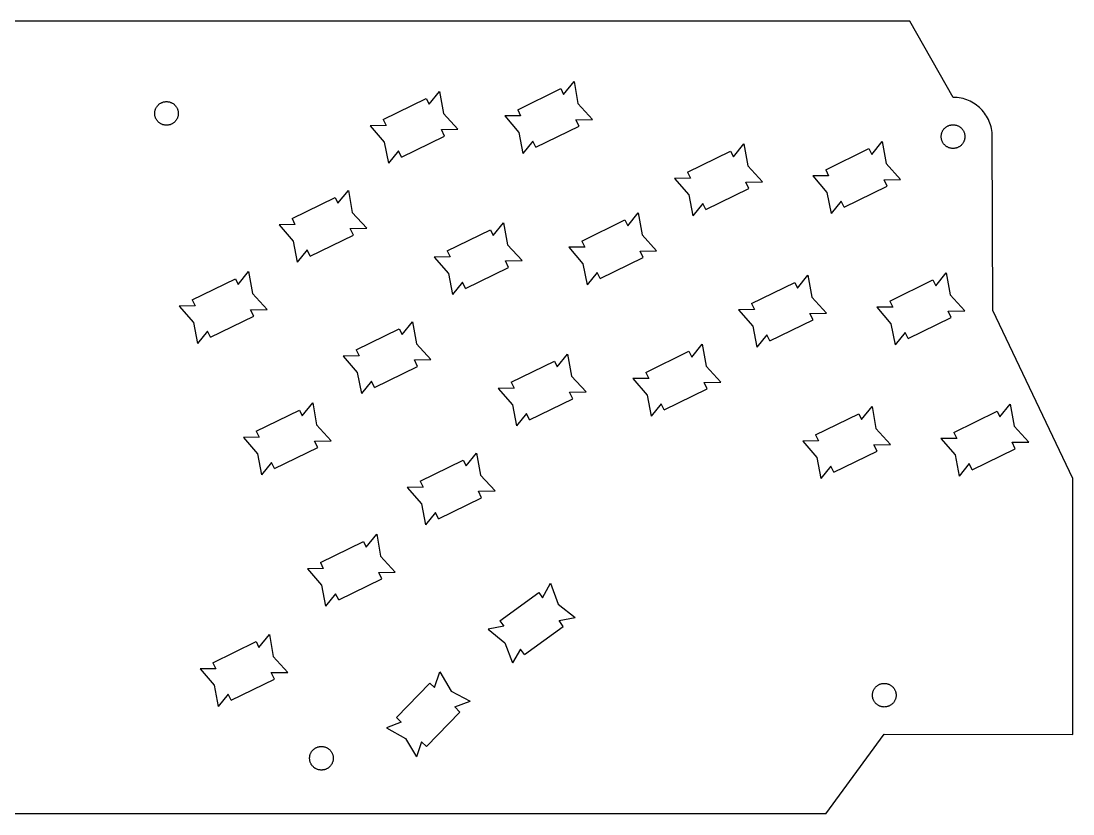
# Model space of a CAD drawing. Extents: x -3 to 397, y 9 to 305.
# Drawn here: x 106.4 to 207.1, y 221.8 to 297.7 of the extents above; entities that cross this region are included whole.
import ezdxf

# ---------------------------------------------------------------- set-up
doc = ezdxf.new("R2010")
doc.units = 0

msp = doc.modelspace()

# ---------------------------------------------------------------- linework, layer by layer
at = {"layer": 'Layer 1'}
for p, q in [((138.847115, 297.726505), (85.626951, 297.726505)), ((191.527015, 297.726605), (138.847015, 297.726605)), ((138.847015, 297.726605), (138.847115, 297.726505)), ((195.678115, 290.412304), (191.527015, 297.726605)), ((153.95023, 289.231903), (158.08463, 291.248403)), ((158.08463, 291.248403), (158.35143, 290.701503)), ((158.35143, 290.701503), (159.35063, 291.935503)), ((159.35063, 291.935503), (159.72533, 289.823403)), ((141.06053, 288.285703), (145.19493, 290.302203)), ((145.19493, 290.302203), (145.46163, 289.755303)), ((145.46163, 289.755303), (146.46093, 290.989303)), ((146.46093, 290.989303), (146.83563, 288.877203)), ((195.870315, 290.406204), (195.678115, 290.412204)), ((196.059915, 290.390504), (195.870315, 290.406204)), ((196.246715, 290.365704), (196.059915, 290.390504)), ((196.430515, 290.331804), (196.246715, 290.365704)), ((196.611015, 290.289104), (196.430515, 290.331804)), ((196.788115, 290.237904), (196.611015, 290.289104)), ((196.961415, 290.178304), (196.788115, 290.237904)), ((119.21853, 289.157603), (119.23373, 289.211303)), ((119.23373, 289.211303), (119.25153, 289.263803)), ((119.25153, 289.263803), (119.27183, 289.315103)), ((119.27183, 289.315103), (119.29443, 289.365203)), ((119.29443, 289.365203), (119.31943, 289.413903)), ((119.31943, 289.413903), (119.34663, 289.461203)), ((119.34663, 289.461203), (119.37603, 289.507103)), ((119.37603, 289.507103), (119.40753, 289.551403)), ((119.40753, 289.551403), (119.44103, 289.594103)), ((119.44103, 289.594103), (119.47663, 289.635103)), ((119.47663, 289.635103), (119.51403, 289.674403)), ((119.51403, 289.674403), (119.55323, 289.711803)), ((119.55323, 289.711803), (119.59433, 289.747303)), ((119.59433, 289.747303), (119.63703, 289.780903)), ((119.63703, 289.780903), (119.68133, 289.812403)), ((119.68133, 289.812403), (119.72713, 289.841803)), ((119.72713, 289.841803), (119.77453, 289.869003)), ((119.77453, 289.869003), (119.82323, 289.894003)), ((119.82323, 289.894003), (119.87333, 289.916603)), ((119.87333, 289.916603), (119.92463, 289.936803)), ((119.92463, 289.936803), (119.97713, 289.954603)), ((119.97713, 289.954603), (120.03083, 289.969803)), ((120.03083, 289.969803), (120.08543, 289.982503)), ((120.08543, 289.982503), (120.14113, 289.992503)), ((120.14113, 289.992503), (120.19773, 289.999503)), ((120.19773, 289.999503), (120.25513, 290.003503)), ((120.25513, 290.003503), (120.31323, 290.004503)), ((120.31323, 290.004503), (120.37143, 290.003503)), ((120.37143, 290.003503), (120.42883, 289.999503)), ((120.42883, 289.999503), (120.48543, 289.992503)), ((120.48543, 289.992503), (120.54103, 289.982503)), ((120.54103, 289.982503), (120.59573, 289.969803)), ((120.59573, 289.969803), (120.64943, 289.954603)), ((120.64943, 289.954603), (120.70193, 289.936803)), ((120.70193, 289.936803), (120.75323, 289.916603)), ((120.75323, 289.916603), (120.80333, 289.894003)), ((120.80333, 289.894003), (120.85203, 289.869003)), ((120.85203, 289.869003), (120.89933, 289.841803)), ((120.89933, 289.841803), (120.94523, 289.812403)), ((120.94523, 289.812403), (120.98953, 289.780903)), ((120.98953, 289.780903), (121.03223, 289.747303)), ((121.03223, 289.747303), (121.07323, 289.711803)), ((121.07323, 289.711803), (121.11253, 289.674403)), ((121.11253, 289.674403), (121.14993, 289.635103)), ((121.14993, 289.635103), (121.18543, 289.594103)), ((121.18543, 289.594103), (121.21903, 289.551403)), ((121.21903, 289.551403), (121.25053, 289.507103)), ((121.25053, 289.507103), (121.27993, 289.461203)), ((121.27993, 289.461203), (121.30713, 289.413903)), ((121.30713, 289.413903), (121.33213, 289.365203)), ((121.33213, 289.365203), (121.35473, 289.315103)), ((121.35473, 289.315103), (121.37503, 289.263803)), ((121.37503, 289.263803), (121.39273, 289.211303)), ((121.39273, 289.211303), (121.40803, 289.157603)), ((153.95023, 289.231903), (154.23063, 288.656903)), ((159.72533, 289.823403), (161.12293, 288.302503)), ((197.130815, 290.110604), (196.961415, 290.178304)), ((197.296115, 290.035004), (197.130815, 290.110604)), ((197.456915, 289.951904), (197.296115, 290.035004)), ((197.613115, 289.861304), (197.456915, 289.951904)), ((197.764415, 289.763604), (197.613115, 289.861304)), ((197.910615, 289.658904), (197.764415, 289.763604)), ((198.051415, 289.547504), (197.910615, 289.658904)), ((198.186715, 289.429704), (198.051415, 289.547504)), ((198.316215, 289.305604), (198.186715, 289.429704)), ((198.439715, 289.175504), (198.316215, 289.305604)), ((198.556915, 289.039704), (198.439715, 289.175504)), ((119.18293, 288.875103), (119.18493, 288.933303)), ((119.18493, 288.817003), (119.18293, 288.875103)), ((119.18493, 288.933303), (119.18893, 288.990703)), ((119.18893, 288.759603), (119.18493, 288.817003)), ((119.18893, 288.990703), (119.19593, 289.047303)), ((119.19593, 288.703003), (119.18893, 288.759603)), ((119.19593, 289.047303), (119.20593, 289.102903)), ((119.20593, 288.647303), (119.19593, 288.703003)), ((119.20593, 289.102903), (119.21853, 289.157603)), ((119.21853, 288.592703), (119.20593, 288.647303)), ((119.23373, 288.539003), (119.21853, 288.592703)), ((119.25153, 288.486503), (119.23373, 288.539003)), ((119.27183, 288.435203), (119.25153, 288.486503)), ((119.29443, 288.385103), (119.27183, 288.435203)), ((119.31943, 288.336403), (119.29443, 288.385103)), ((119.34663, 288.289003), (119.31943, 288.336403)), ((119.37603, 288.243203), (119.34663, 288.289003)), ((119.40753, 288.198903), (119.37603, 288.243203)), ((119.44103, 288.156203), (119.40753, 288.198903)), ((121.21903, 288.198903), (121.18543, 288.156203)), ((121.25053, 288.243203), (121.21903, 288.198903)), ((121.27993, 288.289003), (121.25053, 288.243203)), ((121.30713, 288.336403), (121.27993, 288.289003)), ((121.33213, 288.385103), (121.30713, 288.336403)), ((121.35473, 288.435203), (121.33213, 288.385103)), ((121.37503, 288.486503), (121.35473, 288.435203)), ((121.39273, 288.539003), (121.37503, 288.486503)), ((121.40803, 288.592703), (121.39273, 288.539003)), ((121.40803, 289.157603), (121.42063, 289.102903)), ((121.42063, 288.647303), (121.40803, 288.592703)), ((121.42063, 289.102903), (121.43063, 289.047303)), ((121.43063, 288.703003), (121.42063, 288.647303)), ((121.43063, 289.047303), (121.43763, 288.990703)), ((121.43763, 288.759603), (121.43063, 288.703003)), ((121.43763, 288.990703), (121.44163, 288.933303)), ((121.44163, 288.817003), (121.43763, 288.759603)), ((121.44163, 288.933303), (121.44263, 288.875103)), ((121.44263, 288.875103), (121.44163, 288.817003)), ((141.06053, 288.285703), (141.34093, 287.710603)), ((146.83563, 288.877203), (148.23323, 287.356303)), ((154.23063, 288.656903), (152.70843, 288.630303)), ((152.70843, 288.630303), (154.06293, 287.061703)), ((159.53503, 288.274803), (161.12293, 288.302503)), ((159.83813, 287.653203), (159.53503, 288.274803)), ((198.667615, 288.898304), (198.556915, 289.039704)), ((198.771615, 288.751604), (198.667615, 288.898304)), ((198.868715, 288.599804), (198.771615, 288.751604)), ((198.958515, 288.443204), (198.868715, 288.599804)), ((199.040915, 288.282004), (198.958515, 288.443204)), ((199.115715, 288.116404), (199.040915, 288.282004)), ((119.47663, 288.115203), (119.44103, 288.156203)), ((119.51403, 288.075903), (119.47663, 288.115203)), ((119.55323, 288.038503), (119.51403, 288.075903)), ((119.59433, 288.002903), (119.55323, 288.038503)), ((119.63703, 287.969403), (119.59433, 288.002903)), ((119.68133, 287.937903), (119.63703, 287.969403)), ((119.72713, 287.908503), (119.68133, 287.937903)), ((119.77453, 287.881303), (119.72713, 287.908503)), ((119.82323, 287.856303), (119.77453, 287.881303)), ((119.87333, 287.833703), (119.82323, 287.856303)), ((119.92463, 287.813403), (119.87333, 287.833703)), ((119.97713, 287.795703), (119.92463, 287.813403)), ((120.03083, 287.780403), (119.97713, 287.795703)), ((120.08543, 287.767803), (120.03083, 287.780403)), ((120.14113, 287.757803), (120.08543, 287.767803)), ((120.19773, 287.750803), (120.14113, 287.757803)), ((120.25513, 287.746803), (120.19773, 287.750803)), ((120.31323, 287.744803), (120.25513, 287.746803)), ((120.37143, 287.746803), (120.31323, 287.744803)), ((120.42883, 287.750803), (120.37143, 287.746803)), ((120.48543, 287.757803), (120.42883, 287.750803)), ((120.54103, 287.767803), (120.48543, 287.757803)), ((120.59573, 287.780403), (120.54103, 287.767803)), ((120.64943, 287.795703), (120.59573, 287.780403)), ((120.70193, 287.813403), (120.64943, 287.795703)), ((120.75323, 287.833703), (120.70193, 287.813403)), ((120.80333, 287.856303), (120.75323, 287.833703)), ((120.85203, 287.881303), (120.80333, 287.856303)), ((120.89933, 287.908503), (120.85203, 287.881303)), ((120.94523, 287.937903), (120.89933, 287.908503)), ((120.98953, 287.969403), (120.94523, 287.937903)), ((121.03223, 288.002903), (120.98953, 287.969403)), ((121.07323, 288.038503), (121.03223, 288.002903)), ((121.11253, 288.075903), (121.07323, 288.038503)), ((121.14993, 288.115203), (121.11253, 288.075903)), ((121.18543, 288.156203), (121.14993, 288.115203)), ((141.34093, 287.710603), (139.81873, 287.684003)), ((139.81873, 287.684003), (141.17323, 286.115503)), ((146.64523, 287.328503), (148.23323, 287.356303)), ((146.94843, 286.707003), (146.64523, 287.328503)), ((155.70373, 285.636703), (159.83813, 287.653203)), ((194.63183, 287.146503), (194.65683, 287.195403)), ((194.65683, 287.195403), (194.68413, 287.242803)), ((194.68413, 287.242803), (194.71363, 287.288803)), ((194.71363, 287.288803), (194.74523, 287.333203)), ((194.74523, 287.333203), (194.77883, 287.376103)), ((194.77883, 287.376103), (194.81443, 287.417203)), ((194.81443, 287.417203), (194.85193, 287.456503)), ((194.85193, 287.456503), (194.89133, 287.494103)), ((194.89133, 287.494103), (194.93243, 287.529703)), ((194.93243, 287.529703), (194.97523, 287.563303)), ((194.97523, 287.563303), (195.01963, 287.594903)), ((195.01963, 287.594903), (195.06563, 287.624403)), ((195.06563, 287.624403), (195.11313, 287.651703)), ((195.11313, 287.651703), (195.16193, 287.676703)), ((195.16193, 287.676703), (195.21213, 287.699403)), ((195.21213, 287.699403), (195.26363, 287.719703)), ((195.26363, 287.719703), (195.31633, 287.737503)), ((195.31633, 287.737503), (195.37003, 287.752803)), ((195.37003, 287.752803), (195.42493, 287.765403)), ((195.42493, 287.765403), (195.48073, 287.775403)), ((195.48073, 287.775403), (195.53743, 287.782403)), ((195.53743, 287.782403), (195.59493, 287.786403)), ((195.59493, 287.786403), (195.65323, 287.787403)), ((195.65323, 287.787403), (195.71153, 287.786403)), ((195.71153, 287.786403), (195.76913, 287.782403)), ((195.76913, 287.782403), (195.82583, 287.775403)), ((195.82583, 287.775403), (195.88163, 287.765403)), ((195.88163, 287.765403), (195.93643, 287.752803)), ((195.93643, 287.752803), (195.99023, 287.737503)), ((195.99023, 287.737503), (196.04293, 287.719703)), ((196.04293, 287.719703), (196.09433, 287.699403)), ((196.09433, 287.699403), (196.14453, 287.676703)), ((196.14453, 287.676703), (196.19343, 287.651703)), ((196.19343, 287.651703), (196.24083, 287.624403)), ((196.24083, 287.624403), (196.28683, 287.594903)), ((196.28683, 287.594903), (196.33123, 287.563303)), ((196.33123, 287.563303), (196.37413, 287.529703)), ((196.37413, 287.529703), (196.41523, 287.494103)), ((196.41523, 287.494103), (196.45453, 287.456503)), ((196.45453, 287.456503), (196.49203, 287.417203)), ((196.49203, 287.417203), (196.52773, 287.376103)), ((196.52773, 287.376103), (196.56133, 287.333203)), ((196.56133, 287.333203), (196.59293, 287.288803)), ((196.59293, 287.288803), (196.62243, 287.242803)), ((196.62243, 287.242803), (196.64973, 287.195403)), ((196.64973, 287.195403), (196.67473, 287.146503)), ((199.182615, 287.946704), (199.115715, 288.116404)), ((199.241315, 287.773104), (199.182615, 287.946704)), ((199.291815, 287.595804), (199.241315, 287.773104)), ((199.333615, 287.415003), (199.291815, 287.595804)), ((199.366615, 287.231103), (199.333615, 287.415003)), ((199.390615, 287.044103), (199.366615, 287.231103)), ((142.81393, 284.690503), (146.94843, 286.707003)), ((154.06293, 287.061703), (154.45633, 285.047203)), ((155.41423, 286.230103), (154.45633, 285.047203)), ((155.70373, 285.636703), (155.41423, 286.230103)), ((187.85693, 284.954303), (188.85623, 286.188303)), ((188.85623, 286.188303), (189.23093, 284.076203)), ((194.52113, 286.655203), (194.52213, 286.713603)), ((194.52213, 286.596903), (194.52113, 286.655203)), ((194.52213, 286.713603), (194.52613, 286.771103)), ((194.52613, 286.539403), (194.52213, 286.596903)), ((194.52613, 286.771103), (194.53313, 286.827803)), ((194.53313, 286.482703), (194.52613, 286.539403)), ((194.53313, 286.827803), (194.54313, 286.883603)), ((194.54313, 286.426903), (194.53313, 286.482703)), ((194.54313, 286.883603), (194.55573, 286.938403)), ((194.55573, 286.372003), (194.54313, 286.426903)), ((194.55573, 286.938403), (194.57103, 286.992203)), ((194.57103, 286.318303), (194.55573, 286.372003)), ((194.57103, 286.992203), (194.58883, 287.044903)), ((194.58883, 286.265603), (194.57103, 286.318303)), ((194.58883, 287.044903), (194.60913, 287.096303)), ((194.60913, 286.214103), (194.58883, 286.265603)), ((194.60913, 287.096303), (194.63183, 287.146503)), ((194.63183, 286.163903), (194.60913, 286.214103)), ((194.65683, 286.115103), (194.63183, 286.163903)), ((196.67473, 286.163903), (196.64973, 286.115103)), ((196.67473, 287.146503), (196.69743, 287.096303)), ((196.69743, 286.214103), (196.67473, 286.163903)), ((196.69743, 287.096303), (196.71773, 287.044903)), ((196.71773, 286.265603), (196.69743, 286.214103)), ((196.71773, 287.044903), (196.73553, 286.992203)), ((196.73553, 286.318303), (196.71773, 286.265603)), ((196.73553, 286.992203), (196.75083, 286.938403)), ((196.75083, 286.372003), (196.73553, 286.318303)), ((196.75083, 286.938403), (196.76343, 286.883603)), ((196.76343, 286.426903), (196.75083, 286.372003)), ((196.76343, 286.883603), (196.77343, 286.827803)), ((196.77343, 286.482703), (196.76343, 286.426903)), ((196.77343, 286.827803), (196.78043, 286.771103)), ((196.78043, 286.539403), (196.77343, 286.482703)), ((196.78043, 286.771103), (196.78443, 286.713603)), ((196.78443, 286.596903), (196.78043, 286.539403)), ((196.78443, 286.713603), (196.78543, 286.655203)), ((196.78543, 286.655203), (196.78443, 286.596903)), ((199.405315, 286.854403), (199.390615, 287.044103)), ((199.410515, 286.662303), (199.405515, 286.854403)), ((199.410615, 286.662203), (199.410515, 286.662303)), ((199.457015, 269.996504), (199.410615, 286.662203)), ((141.17323, 286.115503), (141.56663, 284.100903)), ((142.52453, 285.283903), (141.56663, 284.100903)), ((142.81393, 284.690503), (142.52453, 285.283903)), ((170.21533, 283.257403), (174.34983, 285.273903)), ((174.34983, 285.273903), (174.61653, 284.727103)), ((174.61653, 284.727103), (175.61583, 285.961103)), ((175.61583, 285.961103), (175.99053, 283.849003)), ((183.45573, 283.484603), (187.59023, 285.501103)), ((187.59023, 285.501103), (187.85693, 284.954303)), ((194.68413, 286.067603), (194.65683, 286.115103)), ((194.71363, 286.021703), (194.68413, 286.067603)), ((194.74523, 285.977203), (194.71363, 286.021703)), ((194.77883, 285.934403), (194.74523, 285.977203)), ((194.81443, 285.893303), (194.77883, 285.934403)), ((194.85193, 285.853903), (194.81443, 285.893303)), ((194.89133, 285.816403), (194.85193, 285.853903)), ((194.93243, 285.780803), (194.89133, 285.816403)), ((194.97523, 285.747203), (194.93243, 285.780803)), ((195.01963, 285.715603), (194.97523, 285.747203)), ((195.06563, 285.686103), (195.01963, 285.715603)), ((195.11313, 285.658803), (195.06563, 285.686103)), ((195.16193, 285.633803), (195.11313, 285.658803)), ((195.21213, 285.611103), (195.16193, 285.633803)), ((195.26363, 285.590803), (195.21213, 285.611103)), ((195.31633, 285.573003), (195.26363, 285.590803)), ((195.37003, 285.557703), (195.31633, 285.573003)), ((195.42493, 285.545103), (195.37003, 285.557703)), ((195.48073, 285.535103), (195.42493, 285.545103)), ((195.53743, 285.528103), (195.48073, 285.535103)), ((195.59493, 285.524103), (195.53743, 285.528103)), ((195.65323, 285.523103), (195.59493, 285.524103)), ((195.71153, 285.524103), (195.65323, 285.523103)), ((195.76913, 285.528103), (195.71153, 285.524103)), ((195.82583, 285.535103), (195.76913, 285.528103)), ((195.88163, 285.545103), (195.82583, 285.535103)), ((195.93643, 285.557703), (195.88163, 285.545103)), ((195.99023, 285.573003), (195.93643, 285.557703)), ((196.04293, 285.590803), (195.99023, 285.573003)), ((196.09433, 285.611103), (196.04293, 285.590803)), ((196.14453, 285.633803), (196.09433, 285.611103)), ((196.19343, 285.658803), (196.14453, 285.633803)), ((196.24083, 285.686103), (196.19343, 285.658803)), ((196.28683, 285.715603), (196.24083, 285.686103)), ((196.33123, 285.747203), (196.28683, 285.715603)), ((196.37413, 285.780803), (196.33123, 285.747203)), ((196.41523, 285.816403), (196.37413, 285.780803)), ((196.45453, 285.853903), (196.41523, 285.816403)), ((196.49203, 285.893303), (196.45453, 285.853903)), ((196.52773, 285.934403), (196.49203, 285.893303)), ((196.56133, 285.977203), (196.52773, 285.934403)), ((196.59293, 286.021703), (196.56133, 285.977203)), ((196.62243, 286.067603), (196.59293, 286.021703)), ((196.64973, 286.115103), (196.62243, 286.067603)), ((170.21533, 283.257403), (170.49583, 282.682403)), ((175.99053, 283.849003), (177.38813, 282.328003)), ((183.45573, 283.484603), (183.73623, 282.909603)), ((189.23093, 284.076203), (190.62853, 282.555203)), ((170.49583, 282.682403), (168.97363, 282.655803)), ((168.97363, 282.655803), (170.32813, 281.087203)), ((175.80013, 282.300303), (177.38813, 282.328003)), ((176.10333, 281.678803), (175.80013, 282.300303)), ((183.73623, 282.909603), (182.21403, 282.883003)), ((182.21403, 282.883003), (183.56853, 281.314403)), ((189.04053, 282.527503), (190.62853, 282.555203)), ((189.34373, 281.906003), (189.04053, 282.527503)), ((136.73653, 280.270503), (137.73573, 281.504503)), ((137.73573, 281.504503), (138.11043, 279.392403)), ((171.96883, 279.662303), (176.10333, 281.678803)), ((183.56853, 281.314403), (183.96193, 279.299903)), ((185.20923, 279.889503), (189.34373, 281.906003)), ((132.33533, 278.800903), (136.46973, 280.817403)), ((136.46973, 280.817403), (136.73653, 280.270503)), ((170.32813, 281.087203), (170.72153, 279.072703)), ((171.67943, 280.255603), (170.72153, 279.072703)), ((171.96883, 279.662303), (171.67943, 280.255603)), ((184.91983, 280.482903), (183.96193, 279.299903)), ((185.20923, 279.889503), (184.91983, 280.482903)), ((138.11043, 279.392403), (139.50803, 277.871503)), ((164.48863, 278.118403), (165.48783, 279.352403)), ((165.48783, 279.352403), (165.86253, 277.240303)), ((132.61573, 278.225803), (131.09353, 278.199303)), ((131.09353, 278.199303), (132.44803, 276.630703)), ((132.33533, 278.800903), (132.61573, 278.225803)), ((151.59883, 277.172203), (152.59813, 278.406203)), ((152.59813, 278.406203), (152.97283, 276.294103)), ((160.08743, 276.648803), (164.22183, 278.665303)), ((164.22183, 278.665303), (164.48863, 278.118403)), ((134.08883, 275.205703), (138.22323, 277.222203)), ((137.92013, 277.843803), (139.50803, 277.871503)), ((138.22323, 277.222203), (137.92013, 277.843803)), ((147.19773, 275.702503), (151.33213, 277.719103)), ((151.33213, 277.719103), (151.59883, 277.172203)), ((165.86253, 277.240303), (167.26013, 275.719403)), ((132.44803, 276.630703), (132.84143, 274.616103)), ((152.97283, 276.294103), (154.37043, 274.773103)), ((160.36783, 276.073703), (158.84563, 276.047203)), ((160.08743, 276.648803), (160.36783, 276.073703)), ((133.79933, 275.799103), (132.84143, 274.616103)), ((134.08883, 275.205703), (133.79933, 275.799103)), ((147.47813, 275.127503), (145.95593, 275.100903)), ((145.95593, 275.100903), (147.31043, 273.532303)), ((147.19773, 275.702503), (147.47813, 275.127503)), ((158.84563, 276.047203), (160.20013, 274.478603)), ((161.84083, 273.053603), (165.97533, 275.070103)), ((165.67223, 275.691703), (167.26013, 275.719403)), ((165.97533, 275.070103), (165.67223, 275.691703)), ((148.95113, 272.107403), (153.08563, 274.123903)), ((152.78243, 274.745403), (154.37043, 274.773103)), ((153.08563, 274.123903), (152.78243, 274.745403)), ((160.20013, 274.478603), (160.59353, 272.464103)), ((127.17843, 272.493403), (128.17773, 273.727403)), ((128.17773, 273.727403), (128.55243, 271.615303)), ((147.31043, 273.532303), (147.70383, 271.517803)), ((161.55143, 273.647003), (160.59353, 272.464103)), ((161.84083, 273.053603), (161.55143, 273.647003)), ((180.75373, 272.143903), (181.75303, 273.377903)), ((181.75303, 273.377903), (182.12773, 271.265903)), ((193.99413, 272.371103), (194.99343, 273.605203)), ((194.99343, 273.605203), (195.36813, 271.493103)), ((122.77723, 271.023803), (126.91163, 273.040303)), ((126.91163, 273.040303), (127.17843, 272.493403)), ((148.66173, 272.700803), (147.70383, 271.517803)), ((148.95113, 272.107403), (148.66173, 272.700803)), ((176.35253, 270.674303), (180.48703, 272.690803)), ((180.48703, 272.690803), (180.75373, 272.143903)), ((189.59293, 270.901503), (193.72743, 272.918003)), ((193.72743, 272.918003), (193.99413, 272.371103)), ((128.55243, 271.615303), (129.94993, 270.094403)), ((182.12773, 271.265903), (183.52523, 269.744903)), ((195.36813, 271.493103), (196.76573, 269.972103)), ((123.05773, 270.448803), (121.53543, 270.422203)), ((121.53543, 270.422203), (122.89003, 268.853603)), ((122.77723, 271.023803), (123.05773, 270.448803)), ((128.36203, 270.066703), (129.94993, 270.094403)), ((128.66513, 269.445103), (128.36203, 270.066703)), ((176.63303, 270.099303), (175.11083, 270.072703)), ((175.11083, 270.072703), (176.46533, 268.504103)), ((176.35253, 270.674303), (176.63303, 270.099303)), ((189.87343, 270.326503), (188.35123, 270.299903)), ((188.35123, 270.299903), (189.70573, 268.731303)), ((189.59293, 270.901503), (189.87343, 270.326503)), ((124.53073, 267.428603), (128.66513, 269.445103)), ((178.10603, 267.079103), (182.24053, 269.095603)), ((181.93733, 269.717203), (183.52523, 269.744903)), ((182.24053, 269.095603), (181.93733, 269.717203)), ((191.34643, 267.306303), (195.48093, 269.322903)), ((195.17773, 269.944403), (196.76573, 269.972103)), ((195.48093, 269.322903), (195.17773, 269.944403)), ((207.119115, 253.887804), (199.457015, 269.996504)), ((122.89003, 268.853603), (123.28333, 266.839103)), ((124.24133, 268.022003), (123.28333, 266.839103)), ((124.53073, 267.428603), (124.24133, 268.022003)), ((138.47253, 266.217803), (142.60693, 268.234303)), ((142.60693, 268.234303), (142.87373, 267.687403)), ((142.87373, 267.687403), (143.87293, 268.921403)), ((143.87293, 268.921403), (144.24763, 266.809303)), ((176.46533, 268.504103), (176.85873, 266.489603)), ((189.70573, 268.731303), (190.09913, 266.716803)), ((177.81663, 267.672503), (176.85873, 266.489603)), ((178.10603, 267.079103), (177.81663, 267.672503)), ((191.05703, 267.899703), (190.09913, 266.716803)), ((191.34643, 267.306303), (191.05703, 267.899703)), ((138.47253, 266.217803), (138.75293, 265.642703)), ((144.24763, 266.809303), (145.64523, 265.288403)), ((166.22463, 264.065703), (170.35903, 266.082203)), ((170.35903, 266.082203), (170.62573, 265.535303)), ((170.62573, 265.535303), (171.62503, 266.769303)), ((171.62503, 266.769303), (171.99973, 264.657203)), ((138.75293, 265.642703), (137.23073, 265.616103)), ((137.23073, 265.616103), (138.58523, 264.047603)), ((144.05733, 265.260603), (145.64523, 265.288403)), ((144.36043, 264.639103), (144.05733, 265.260603)), ((153.33483, 263.119403), (157.46933, 265.135903)), ((157.46933, 265.135903), (157.73603, 264.589103)), ((157.73603, 264.589103), (158.73533, 265.823103)), ((158.73533, 265.823103), (159.11003, 263.711003)), ((138.58523, 264.047603), (138.97863, 262.033003)), ((140.22603, 262.622603), (144.36043, 264.639103)), ((166.22463, 264.065703), (166.50503, 263.490603)), ((171.99973, 264.657203), (173.39733, 263.136303)), ((139.93653, 263.216003), (138.97863, 262.033003)), ((140.22603, 262.622603), (139.93653, 263.216003)), ((153.33483, 263.119403), (153.61533, 262.544403)), ((159.11003, 263.711003), (160.50763, 262.190003)), ((166.50503, 263.490603), (164.98283, 263.464103)), ((164.98283, 263.464103), (166.33733, 261.895503)), ((171.80933, 263.108503), (173.39733, 263.136303)), ((172.11253, 262.487003), (171.80933, 263.108503)), ((153.61533, 262.544403), (152.09313, 262.517803)), ((152.09313, 262.517803), (153.44763, 260.949203)), ((158.91963, 262.162303), (160.50763, 262.190003)), ((159.22283, 261.540803), (158.91963, 262.162303)), ((167.97803, 260.470503), (172.11253, 262.487003)), ((133.31563, 259.910303), (134.31483, 261.144303)), ((134.31483, 261.144303), (134.68963, 259.032203)), ((155.08833, 259.524303), (159.22283, 261.540803)), ((166.33733, 261.895503), (166.73073, 259.880903)), ((167.68863, 261.063903), (166.73073, 259.880903)), ((167.97803, 260.470503), (167.68863, 261.063903)), ((200.13023, 259.790003), (201.12953, 261.024003)), ((201.12953, 261.024003), (201.50423, 258.911903)), ((128.91443, 258.440703), (133.04883, 260.457203)), ((133.04883, 260.457203), (133.31563, 259.910303)), ((153.44763, 260.949203), (153.84103, 258.934703)), ((154.79893, 260.117603), (153.84103, 258.934703)), ((155.08833, 259.524303), (154.79893, 260.117603)), ((182.48973, 258.091203), (186.62423, 260.107703)), ((186.62423, 260.107703), (186.89093, 259.560803)), ((186.89093, 259.560803), (187.89023, 260.794803)), ((187.89023, 260.794803), (188.26493, 258.682703)), ((195.72903, 258.320303), (199.86343, 260.336903)), ((199.86343, 260.336903), (200.13023, 259.790003)), ((134.68963, 259.032203), (136.08713, 257.511303)), ((128.91443, 258.440703), (129.19483, 257.865603)), ((182.48973, 258.091203), (182.77023, 257.516203)), ((188.26493, 258.682703), (189.66243, 257.161803)), ((195.72903, 258.320303), (196.00953, 257.745303)), ((201.50423, 258.911903), (202.90173, 257.390903)), ((129.19483, 257.865603), (127.67263, 257.839103)), ((127.67263, 257.839103), (129.02713, 256.270503)), ((134.49923, 257.483603), (136.08713, 257.511303)), ((134.80233, 256.862003), (134.49923, 257.483603)), ((182.77023, 257.516203), (181.24803, 257.489603)), ((181.24803, 257.489603), (182.60253, 255.921003)), ((188.07453, 257.134103), (189.66243, 257.161803)), ((188.37773, 256.512503), (188.07453, 257.134103)), ((196.00953, 257.745303), (194.48723, 257.718703)), ((194.48723, 257.718703), (195.84183, 256.150103)), ((201.31383, 257.363203), (202.90173, 257.390903)), ((201.61693, 256.741703), (201.31383, 257.363203)), ((129.02713, 256.270503), (129.42053, 254.255903)), ((130.66793, 254.845503), (134.80233, 256.862003)), ((149.01093, 255.104303), (150.01013, 256.338303)), ((150.01013, 256.338303), (150.38483, 254.226203)), ((184.24323, 254.496003), (188.37773, 256.512503)), ((195.84183, 256.150103), (196.23513, 254.135603)), ((197.48253, 254.725203), (201.61693, 256.741703)), ((130.37853, 255.438903), (129.42053, 254.255903)), ((130.66793, 254.845503), (130.37853, 255.438903)), ((144.60973, 253.634603), (148.74413, 255.651203)), ((148.74413, 255.651203), (149.01093, 255.104303)), ((182.60253, 255.921003), (182.99593, 253.906503)), ((183.95383, 255.089403), (182.99593, 253.906503)), ((184.24323, 254.496003), (183.95383, 255.089403)), ((197.19313, 255.318603), (196.23513, 254.135603)), ((197.48253, 254.725203), (197.19313, 255.318603)), ((150.38483, 254.226203), (151.78243, 252.705203)), ((144.89013, 253.059603), (143.36793, 253.033003)), ((143.36793, 253.033003), (144.72243, 251.464403)), ((144.60973, 253.634603), (144.89013, 253.059603)), ((207.119215, 253.887804), (207.119115, 253.887804)), ((207.137115, 229.376504), (207.119215, 253.887804)), ((146.36313, 250.039503), (150.49763, 252.056003)), ((150.19453, 252.677503), (151.78243, 252.705203)), ((150.49763, 252.056003), (150.19453, 252.677503)), ((144.72243, 251.464403), (145.11583, 249.449903)), ((146.07373, 250.632903), (145.11583, 249.449903)), ((146.36313, 250.039503), (146.07373, 250.632903)), ((135.05163, 245.857603), (139.18603, 247.874103)), ((139.18603, 247.874103), (139.45283, 247.327203)), ((139.45283, 247.327203), (140.45203, 248.561203)), ((140.45203, 248.561203), (140.82673, 246.449103)), ((135.05163, 245.857603), (135.33203, 245.282503)), ((140.82673, 246.449103), (142.22433, 244.928203)), ((135.33203, 245.282503), (133.80983, 245.256003)), ((133.80983, 245.256003), (135.16433, 243.687403)), ((140.63643, 244.900403), (142.22433, 244.928203)), ((140.93953, 244.278903), (140.63643, 244.900403)), ((136.80513, 242.262403), (140.93953, 244.278903)), ((156.32183, 242.473903), (157.09163, 243.862703)), ((157.09163, 243.862703), (157.82733, 241.847803)), ((135.16433, 243.687403), (135.55773, 241.672803)), ((136.51563, 242.855803), (135.55773, 241.672803)), ((136.80513, 242.262403), (136.51563, 242.855803)), ((152.24263, 240.262403), (155.96413, 242.966203)), ((155.96413, 242.966203), (156.32183, 242.473903)), ((157.82733, 241.847803), (159.46783, 240.592603)), ((152.24263, 240.262403), (152.61873, 239.744803)), ((157.90883, 240.289603), (159.46783, 240.592603)), ((158.31523, 239.730103), (157.90883, 240.289603)), ((129.16733, 237.721303), (130.16663, 238.955303)), ((130.16663, 238.955303), (130.54133, 236.843203)), ((152.61873, 239.744803), (151.12423, 239.454303)), ((151.12423, 239.454303), (152.73053, 238.144703)), ((154.59383, 237.026303), (158.31523, 239.730103)), ((124.76613, 236.251703), (128.90063, 238.268203)), ((128.90063, 238.268203), (129.16733, 237.721303)), ((152.73053, 238.144703), (153.46773, 236.229103)), ((130.54133, 236.843203), (131.93893, 235.322303)), ((154.20573, 237.560403), (153.46773, 236.229103)), ((154.59383, 237.026303), (154.20573, 237.560403)), ((124.76613, 236.251703), (125.04663, 235.676603)), ((125.04663, 235.676603), (123.52443, 235.650103)), ((123.52443, 235.650103), (124.87893, 234.081503)), ((130.35093, 235.294603), (131.93893, 235.322303)), ((130.65413, 234.673003), (130.35093, 235.294603)), ((145.97883, 233.880903), (146.49583, 235.382203)), ((146.49583, 235.382203), (147.57023, 233.525703)), ((124.87893, 234.081503), (125.27233, 232.067003)), ((126.51963, 232.656503), (130.65413, 234.673003)), ((142.34573, 230.994603), (145.54113, 234.303503)), ((145.54113, 234.303503), (145.97883, 233.880903)), ((188.09523, 233.722203), (188.12463, 233.768103)), ((188.12463, 233.768103), (188.15623, 233.812503)), ((188.15623, 233.812503), (188.18983, 233.855203)), ((188.18983, 233.855203), (188.22543, 233.896303)), ((188.22543, 233.896303), (188.26293, 233.935603)), ((188.26293, 233.935603), (188.30223, 233.973103)), ((188.30223, 233.973103), (188.34323, 234.008703)), ((188.34323, 234.008703), (188.38603, 234.042303)), ((188.38603, 234.042303), (188.43043, 234.073803)), ((188.43043, 234.073803), (188.47633, 234.103303)), ((188.47633, 234.103303), (188.52373, 234.130503)), ((188.52373, 234.130503), (188.57253, 234.155503)), ((188.57253, 234.155503), (188.62263, 234.178203)), ((188.62263, 234.178203), (188.67403, 234.198403)), ((188.67403, 234.198403), (188.72663, 234.216203)), ((188.72663, 234.216203), (188.78043, 234.231503)), ((188.78043, 234.231503), (188.83513, 234.244103)), ((188.83513, 234.244103), (188.89093, 234.254103)), ((188.89093, 234.254103), (188.94753, 234.261103)), ((188.94753, 234.261103), (189.00503, 234.265103)), ((189.00503, 234.265103), (189.06323, 234.266103)), ((189.06323, 234.266103), (189.12153, 234.265103)), ((189.12153, 234.265103), (189.17903, 234.261103)), ((189.17903, 234.261103), (189.23563, 234.254103)), ((189.23563, 234.254103), (189.29143, 234.244103)), ((189.29143, 234.244103), (189.34613, 234.231503)), ((189.34613, 234.231503), (189.39983, 234.216203)), ((189.39983, 234.216203), (189.45243, 234.198403)), ((189.45243, 234.198403), (189.50383, 234.178203)), ((189.50383, 234.178203), (189.55403, 234.155503)), ((189.55403, 234.155503), (189.60283, 234.130503)), ((189.60283, 234.130503), (189.65023, 234.103303)), ((189.65023, 234.103303), (189.69613, 234.073803)), ((189.69613, 234.073803), (189.74053, 234.042303)), ((189.74053, 234.042303), (189.78323, 234.008703)), ((189.78323, 234.008703), (189.82433, 233.973103)), ((189.82433, 233.973103), (189.86363, 233.935603)), ((189.86363, 233.935603), (189.90113, 233.896303)), ((189.90113, 233.896303), (189.93673, 233.855203)), ((189.93673, 233.855203), (189.97033, 233.812503)), ((189.97033, 233.812503), (190.00183, 233.768103)), ((190.00183, 233.768103), (190.03133, 233.722203)), ((126.23023, 233.249903), (125.27233, 232.067003)), ((126.51963, 232.656503), (126.23023, 233.249903)), ((147.57023, 233.525703), (149.40373, 232.574403)), ((187.93133, 233.135203), (187.93333, 233.193503)), ((187.93333, 233.077003), (187.93133, 233.135203)), ((187.93333, 233.193503), (187.93733, 233.251003)), ((187.93733, 233.019503), (187.93333, 233.077003)), ((187.93733, 233.251003), (187.94433, 233.307603)), ((187.94433, 232.962903), (187.93733, 233.019503)), ((187.94433, 233.307603), (187.95433, 233.363303)), ((187.95433, 232.907103), (187.94433, 232.962903)), ((187.95433, 233.363303), (187.96703, 233.418103)), ((187.96703, 232.852403), (187.95433, 232.907103)), ((187.96703, 233.418103), (187.98223, 233.471803)), ((187.98223, 232.798603), (187.96703, 232.852403)), ((187.98223, 233.471803), (188.00003, 233.524403)), ((188.00003, 232.746103), (187.98223, 232.798603)), ((188.00003, 233.524403), (188.02033, 233.575803)), ((188.02033, 233.575803), (188.04303, 233.626003)), ((188.04303, 233.626003), (188.06803, 233.674803)), ((188.06803, 233.674803), (188.09523, 233.722203)), ((190.03133, 233.722203), (190.05853, 233.674803)), ((190.05853, 233.674803), (190.08353, 233.626003)), ((190.08353, 233.626003), (190.10623, 233.575803)), ((190.10623, 233.575803), (190.12653, 233.524403)), ((190.12653, 233.524403), (190.14423, 233.471803)), ((190.14423, 232.798603), (190.12653, 232.746103)), ((190.14423, 233.471803), (190.15953, 233.418103)), ((190.15953, 232.852403), (190.14423, 232.798603)), ((190.15953, 233.418103), (190.17213, 233.363303)), ((190.17213, 232.907103), (190.15953, 232.852403)), ((190.17213, 233.363303), (190.18213, 233.307603)), ((190.18213, 232.962903), (190.17213, 232.907103)), ((190.18213, 233.307603), (190.18913, 233.251003)), ((190.18913, 233.019503), (190.18213, 232.962903)), ((190.18913, 233.251003), (190.19313, 233.193503)), ((190.19313, 233.077003), (190.18913, 233.019503)), ((190.19313, 233.193503), (190.19413, 233.135203)), ((190.19413, 233.135203), (190.19313, 233.077003)), ((147.92103, 232.005303), (149.40373, 232.574403)), ((148.41853, 231.524903), (147.92103, 232.005303)), ((188.02033, 232.694703), (188.00003, 232.746103)), ((188.04303, 232.644503), (188.02033, 232.694703)), ((188.06803, 232.595703), (188.04303, 232.644503)), ((188.09523, 232.548303), (188.06803, 232.595703)), ((188.12463, 232.502403), (188.09523, 232.548303)), ((188.15623, 232.458003), (188.12463, 232.502403)), ((188.18983, 232.415203), (188.15623, 232.458003)), ((188.22543, 232.374203), (188.18983, 232.415203)), ((188.26293, 232.334903), (188.22543, 232.374203)), ((188.30223, 232.297403), (188.26293, 232.334903)), ((188.34323, 232.261803), (188.30223, 232.297403)), ((188.38603, 232.228203), (188.34323, 232.261803)), ((188.43043, 232.196603), (188.38603, 232.228203)), ((188.47633, 232.167203), (188.43043, 232.196603)), ((188.52373, 232.140003), (188.47633, 232.167203)), ((188.57253, 232.115003), (188.52373, 232.140003)), ((188.62263, 232.092303), (188.57253, 232.115003)), ((188.67403, 232.072003), (188.62263, 232.092303)), ((188.72663, 232.054203), (188.67403, 232.072003)), ((188.78043, 232.039003), (188.72663, 232.054203)), ((188.83513, 232.026303), (188.78043, 232.039003)), ((188.89093, 232.016303), (188.83513, 232.026303)), ((188.94753, 232.009303), (188.89093, 232.016303)), ((189.00503, 232.005303), (188.94753, 232.009303)), ((189.06323, 232.004303), (189.00503, 232.005303)), ((189.12153, 232.005303), (189.06323, 232.004303)), ((189.17903, 232.009303), (189.12153, 232.005303)), ((189.23563, 232.016303), (189.17903, 232.009303)), ((189.29143, 232.026303), (189.23563, 232.016303)), ((189.34613, 232.039003), (189.29143, 232.026303)), ((189.39983, 232.054203), (189.34613, 232.039003)), ((189.45243, 232.072003), (189.39983, 232.054203)), ((189.50383, 232.092303), (189.45243, 232.072003)), ((189.55403, 232.115003), (189.50383, 232.092303)), ((189.60283, 232.140003), (189.55403, 232.115003)), ((189.65023, 232.167203), (189.60283, 232.140003)), ((189.69613, 232.196603), (189.65023, 232.167203)), ((189.74053, 232.228203), (189.69613, 232.196603)), ((189.78323, 232.261803), (189.74053, 232.228203)), ((189.82433, 232.297403), (189.78323, 232.261803)), ((189.86363, 232.334903), (189.82433, 232.297403)), ((189.90113, 232.374203), (189.86363, 232.334903)), ((189.93673, 232.415203), (189.90113, 232.374203)), ((189.97033, 232.458003), (189.93673, 232.415203)), ((190.00183, 232.502403), (189.97033, 232.458003)), ((190.03133, 232.548303), (190.00183, 232.502403)), ((190.05853, 232.595703), (190.03133, 232.548303)), ((190.08353, 232.644503), (190.05853, 232.595703)), ((190.10623, 232.694703), (190.08353, 232.644503)), ((190.12653, 232.746103), (190.10623, 232.694703)), ((142.34573, 230.994603), (142.80593, 230.550103)), ((145.22303, 228.215903), (148.41853, 231.524903)), ((142.80593, 230.550103), (141.38463, 230.004503)), ((141.38463, 230.004503), (143.19393, 228.993803)), ((143.19393, 228.993803), (144.25263, 227.235303)), ((183.477015, 221.756504), (189.067915, 229.398604)), ((189.067915, 229.398604), (207.137115, 229.376504)), ((134.18503, 227.682303), (134.21453, 227.728203)), ((134.21453, 227.728203), (134.24603, 227.772603)), ((134.24603, 227.772603), (134.27973, 227.815403)), ((134.27973, 227.815403), (134.31523, 227.856403)), ((134.31523, 227.856403), (134.35273, 227.895703)), ((134.35273, 227.895703), (134.39203, 227.933203)), ((134.39203, 227.933203), (134.43313, 227.968803)), ((134.43313, 227.968803), (134.47593, 228.002403)), ((134.47593, 228.002403), (134.52033, 228.034003)), ((134.52033, 228.034003), (134.56623, 228.063403)), ((134.56623, 228.063403), (134.61363, 228.090703)), ((134.61363, 228.090703), (134.66243, 228.115703)), ((134.66243, 228.115703), (134.71263, 228.138403)), ((134.71263, 228.138403), (134.76403, 228.158603)), ((134.76403, 228.158603), (134.81663, 228.176403)), ((134.81663, 228.176403), (134.87033, 228.191703)), ((134.87033, 228.191703), (134.92513, 228.204303)), ((134.92513, 228.204303), (134.98083, 228.214303)), ((134.98083, 228.214303), (135.03753, 228.221303)), ((135.03753, 228.221303), (135.09503, 228.225303)), ((135.09503, 228.225303), (135.15323, 228.226303)), ((135.15323, 228.226303), (135.21153, 228.225303)), ((135.21153, 228.225303), (135.26903, 228.221303)), ((135.26903, 228.221303), (135.32563, 228.214303)), ((135.32563, 228.214303), (135.38143, 228.204303)), ((135.38143, 228.204303), (135.43623, 228.191703)), ((135.43623, 228.191703), (135.48993, 228.176403)), ((135.48993, 228.176403), (135.54253, 228.158603)), ((135.54253, 228.158603), (135.59393, 228.138403)), ((135.59393, 228.138403), (135.64403, 228.115703)), ((135.64403, 228.115703), (135.69293, 228.090703)), ((135.69293, 228.090703), (135.74033, 228.063403)), ((135.74033, 228.063403), (135.78623, 228.034003)), ((135.78623, 228.034003), (135.83063, 228.002403)), ((135.83063, 228.002403), (135.87343, 227.968803)), ((135.87343, 227.968803), (135.91443, 227.933203)), ((135.91443, 227.933203), (135.95373, 227.895703)), ((135.95373, 227.895703), (135.99123, 227.856403)), ((135.99123, 227.856403), (136.02683, 227.815403)), ((136.02683, 227.815403), (136.06043, 227.772603)), ((136.06043, 227.772603), (136.09203, 227.728203)), ((136.09203, 227.728203), (136.12143, 227.682303)), ((144.74813, 228.674603), (144.25263, 227.235303)), ((145.22303, 228.215903), (144.74813, 228.674603)), ((134.02113, 227.095203), (134.02313, 227.153503)), ((134.02313, 227.037003), (134.02113, 227.095203)), ((134.02313, 227.153503), (134.02713, 227.211003)), ((134.02713, 226.979503), (134.02313, 227.037003)), ((134.02713, 227.211003), (134.03413, 227.267603)), ((134.03413, 226.922803), (134.02713, 226.979503)), ((134.03413, 227.267603), (134.04413, 227.323403)), ((134.04413, 226.867103), (134.03413, 226.922803)), ((134.04413, 227.323403), (134.05683, 227.378203)), ((134.05683, 226.812303), (134.04413, 226.867103)), ((134.05683, 227.378203), (134.07203, 227.431903)), ((134.07203, 226.758603), (134.05683, 226.812303)), ((134.07203, 227.431903), (134.08983, 227.484503)), ((134.08983, 226.706003), (134.07203, 226.758603)), ((134.08983, 227.484503), (134.11013, 227.535903)), ((134.11013, 226.654603), (134.08983, 226.706003)), ((134.11013, 227.535903), (134.13283, 227.586003)), ((134.13283, 227.586003), (134.15783, 227.634903)), ((134.15783, 227.634903), (134.18503, 227.682303)), ((136.12143, 227.682303), (136.14873, 227.634903)), ((136.14873, 227.634903), (136.17373, 227.586003)), ((136.17373, 227.586003), (136.19643, 227.535903)), ((136.19643, 227.535903), (136.21663, 227.484503)), ((136.21663, 226.706003), (136.19643, 226.654603)), ((136.21663, 227.484503), (136.23443, 227.431903)), ((136.23443, 226.758603), (136.21663, 226.706003)), ((136.23443, 227.431903), (136.24973, 227.378203)), ((136.24973, 226.812303), (136.23443, 226.758603)), ((136.24973, 227.378203), (136.26233, 227.323403)), ((136.26233, 226.867103), (136.24973, 226.812303)), ((136.26233, 227.323403), (136.27233, 227.267603)), ((136.27233, 226.922803), (136.26233, 226.867103)), ((136.27233, 227.267603), (136.27933, 227.211003)), ((136.27933, 226.979503), (136.27233, 226.922803)), ((136.27933, 227.211003), (136.28333, 227.153503)), ((136.28333, 227.037003), (136.27933, 226.979503)), ((136.28333, 227.153503), (136.28433, 227.095203)), ((136.28433, 227.095203), (136.28333, 227.037003)), ((134.13283, 226.604403), (134.11013, 226.654603)), ((134.15783, 226.555603), (134.13283, 226.604403)), ((134.18503, 226.508203), (134.15783, 226.555603)), ((134.21453, 226.462303), (134.18503, 226.508203)), ((134.24603, 226.417903), (134.21453, 226.462303)), ((134.27973, 226.375103), (134.24603, 226.417903)), ((134.31523, 226.334003), (134.27973, 226.375103)), ((134.35273, 226.294703), (134.31523, 226.334003)), ((134.39203, 226.257203), (134.35273, 226.294703)), ((134.43313, 226.221603), (134.39203, 226.257203)), ((134.47593, 226.188003), (134.43313, 226.221603)), ((134.52033, 226.156503), (134.47593, 226.188003)), ((134.56623, 226.127003), (134.52033, 226.156503)), ((134.61363, 226.099803), (134.56623, 226.127003)), ((134.66243, 226.074803), (134.61363, 226.099803)), ((134.71263, 226.052103), (134.66243, 226.074803)), ((134.76403, 226.031803), (134.71263, 226.052103)), ((134.81663, 226.014003), (134.76403, 226.031803)), ((134.87033, 225.998803), (134.81663, 226.014003)), ((134.92513, 225.986103), (134.87033, 225.998803)), ((134.98083, 225.976103), (134.92513, 225.986103)), ((135.03753, 225.969103), (134.98083, 225.976103)), ((135.09503, 225.965103), (135.03753, 225.969103)), ((135.15323, 225.964103), (135.09503, 225.965103)), ((135.21153, 225.965103), (135.15323, 225.964103)), ((135.26903, 225.969103), (135.21153, 225.965103)), ((135.32563, 225.976103), (135.26903, 225.969103)), ((135.38143, 225.986103), (135.32563, 225.976103)), ((135.43623, 225.998803), (135.38143, 225.986103)), ((135.48993, 226.014003), (135.43623, 225.998803)), ((135.54253, 226.031803), (135.48993, 226.014003)), ((135.59393, 226.052103), (135.54253, 226.031803)), ((135.64403, 226.074803), (135.59393, 226.052103)), ((135.69293, 226.099803), (135.64403, 226.074803)), ((135.74033, 226.127003), (135.69293, 226.099803)), ((135.78623, 226.156503), (135.74033, 226.127003)), ((135.83063, 226.188003), (135.78623, 226.156503)), ((135.87343, 226.221603), (135.83063, 226.188003)), ((135.91443, 226.257203), (135.87343, 226.221603)), ((135.95373, 226.294703), (135.91443, 226.257203)), ((135.99123, 226.334003), (135.95373, 226.294703)), ((136.02683, 226.375103), (135.99123, 226.334003)), ((136.06043, 226.417903), (136.02683, 226.375103)), ((136.09203, 226.462303), (136.06043, 226.417903)), ((136.12143, 226.508203), (136.09203, 226.462303)), ((136.14873, 226.555603), (136.12143, 226.508203)), ((136.17373, 226.604403), (136.14873, 226.555603)), ((136.19643, 226.654603), (136.17373, 226.604403)), ((183.477015, 221.756504), (40.997051, 221.756504))]:
    msp.add_line(p, q, dxfattribs=at)

doc.saveas('drawing.dxf')
